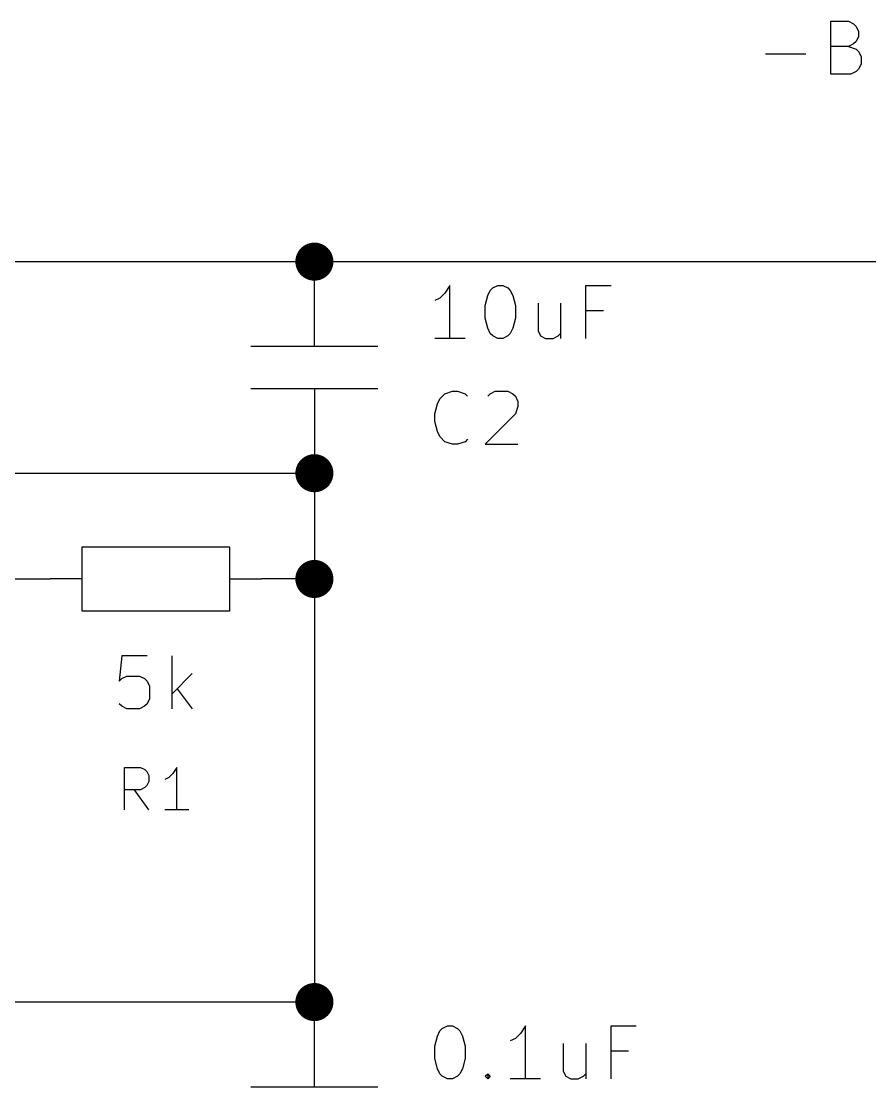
# Model space of a CAD drawing. Header units: inches. Extents: x 0.4 to 16.1, y -11.3 to -0.4.
# Drawn here: x 1.873 to 2.675, y -7.23 to -6.223 of the extents above; entities that cross this region are included whole.
import ezdxf

# ---------------------------------------------------------------- set-up
doc = ezdxf.new("R2010")
doc.units = ezdxf.units.IN
doc.header["$MEASUREMENT"] = 0
for name, color, linetype in [('GREENSIXTYFIVE', 129, 'CONTINUOUS'), ('LIGHTGREEN', 92, 'CONTINUOUS'), ('RED', 14, 'CONTINUOUS')]:
    doc.layers.add(name, color=color, linetype=linetype)

msp = doc.modelspace()

# ---------------------------------------------------------------- linework, layer by layer
at = {"layer": 'GREENSIXTYFIVE', "linetype": 'CONTINUOUS'}
for p, q in [((2.6385, -6.2728), (2.6385, -6.2228)), ((2.6385, -6.2228), (2.6551, -6.2228)), ((2.6551, -6.2228), (2.6599, -6.2252)), ((2.6599, -6.2252), (2.6623, -6.2276)), ((2.6623, -6.2276), (2.6647, -6.2323)), ((2.6647, -6.2323), (2.6647, -6.2371)), ((2.6599, -6.2442), (2.6551, -6.2466)), ((2.6623, -6.2418), (2.6599, -6.2442)), ((2.6647, -6.2371), (2.6623, -6.2418)), ((2.5766, -6.2537), (2.6147, -6.2537)), ((2.6551, -6.2466), (2.6385, -6.2466)), ((2.6551, -6.2466), (2.6623, -6.249)), ((2.6623, -6.249), (2.6647, -6.2514)), ((2.6647, -6.2514), (2.667, -6.2561)), ((2.667, -6.2633), (2.6647, -6.268)), ((2.667, -6.2561), (2.667, -6.2633)), ((2.6575, -6.2728), (2.6385, -6.2728)), ((2.6623, -6.2704), (2.6575, -6.2728)), ((2.6647, -6.268), (2.6623, -6.2704)), ((2.2782, -6.4726), (2.2734, -6.4797)), ((2.2782, -6.5226), (2.2782, -6.4726)), ((2.3163, -6.4773), (2.3187, -6.4749)), ((2.3187, -6.4749), (2.3234, -6.4726)), ((2.3234, -6.4726), (2.3282, -6.4726)), ((2.3282, -6.4726), (2.3329, -6.4749)), ((2.3329, -6.4749), (2.3353, -6.4773)), ((2.4068, -6.5226), (2.4068, -6.4726)), ((2.4068, -6.4726), (2.4306, -6.4726)), ((2.2687, -6.4845), (2.2639, -6.4868)), ((2.2734, -6.4797), (2.2687, -6.4845)), ((2.3115, -6.4916), (2.3139, -6.4821)), ((2.3139, -6.4821), (2.3163, -6.4773)), ((2.3353, -6.4773), (2.3377, -6.4821)), ((2.3377, -6.4821), (2.3401, -6.4916)), ((2.3115, -6.5035), (2.3115, -6.4916)), ((2.3401, -6.4916), (2.3401, -6.5035)), ((2.3615, -6.4892), (2.3615, -6.5154)), ((2.3829, -6.4892), (2.3829, -6.5226)), ((2.4234, -6.4964), (2.4068, -6.4964)), ((2.3139, -6.513), (2.3115, -6.5035)), ((2.3401, -6.5035), (2.3377, -6.513)), ((2.3163, -6.5178), (2.3139, -6.513)), ((2.3377, -6.513), (2.3353, -6.5178)), ((2.3615, -6.5154), (2.3639, -6.5202)), ((2.2925, -6.5226), (2.2639, -6.5226)), ((2.3187, -6.5202), (2.3163, -6.5178)), ((2.3234, -6.5226), (2.3187, -6.5202)), ((2.3282, -6.5226), (2.3234, -6.5226)), ((2.3329, -6.5202), (2.3282, -6.5226)), ((2.3353, -6.5178), (2.3329, -6.5202)), ((2.3639, -6.5202), (2.3687, -6.5226)), ((2.3687, -6.5226), (2.3758, -6.5226)), ((2.3758, -6.5226), (2.3806, -6.5202)), ((2.3806, -6.5202), (2.3829, -6.5178)), ((2.2687, -6.5797), (2.2734, -6.5749)), ((2.2734, -6.5749), (2.2806, -6.5726)), ((2.2806, -6.5726), (2.2853, -6.5726)), ((2.2853, -6.5726), (2.2925, -6.5749)), ((2.2925, -6.5749), (2.2949, -6.5773)), ((2.3139, -6.5773), (2.3163, -6.5749)), ((2.3163, -6.5749), (2.321, -6.5726)), ((2.321, -6.5726), (2.3329, -6.5726)), ((2.3329, -6.5726), (2.3377, -6.5749)), ((2.3377, -6.5749), (2.3401, -6.5773)), ((2.2639, -6.594), (2.2663, -6.5845)), ((2.2663, -6.5845), (2.2687, -6.5797)), ((2.3401, -6.5773), (2.3425, -6.5821)), ((2.3425, -6.5868), (2.3401, -6.594)), ((2.3425, -6.5821), (2.3425, -6.5868)), ((2.2639, -6.6011), (2.2639, -6.594)), ((2.3401, -6.594), (2.3115, -6.6226)), ((2.2663, -6.6106), (2.2639, -6.6011)), ((2.2687, -6.6154), (2.2663, -6.6106)), ((2.2734, -6.6202), (2.2687, -6.6154)), ((2.2806, -6.6226), (2.2734, -6.6202)), ((2.2853, -6.6226), (2.2806, -6.6226)), ((2.2925, -6.6202), (2.2853, -6.6226)), ((2.2949, -6.6178), (2.2925, -6.6202)), ((2.3115, -6.6226), (2.3425, -6.6226)), ((1.9679, -6.8228), (1.9655, -6.8466)), ((1.9917, -6.8228), (1.9679, -6.8228)), ((2.0155, -6.8728), (2.0155, -6.8228)), ((1.9655, -6.8466), (1.9679, -6.8442)), ((1.9679, -6.8442), (1.9726, -6.8418)), ((1.9726, -6.8418), (1.9845, -6.8418)), ((1.9845, -6.8418), (1.9893, -6.8442)), ((1.9893, -6.8442), (1.9917, -6.8466)), ((1.9917, -6.8466), (1.994, -6.8514)), ((2.0345, -6.8395), (2.0155, -6.8585)), ((1.994, -6.8514), (1.994, -6.8633)), ((2.0202, -6.8538), (2.0345, -6.8728)), ((1.9679, -6.8704), (1.9655, -6.868)), ((1.9917, -6.868), (1.9893, -6.8704)), ((1.994, -6.8633), (1.9917, -6.868)), ((1.9726, -6.8728), (1.9679, -6.8704)), ((1.9845, -6.8728), (1.9726, -6.8728)), ((1.9893, -6.8704), (1.9845, -6.8728)), ((1.9705, -6.9682), (1.9705, -6.9282)), ((1.9705, -6.9282), (1.9857, -6.9282)), ((1.9857, -6.9282), (1.9895, -6.9301)), ((2.02, -6.9282), (2.0162, -6.934)), ((2.02, -6.9682), (2.02, -6.9282)), ((1.9895, -6.9301), (1.9914, -6.932)), ((1.9914, -6.932), (1.9933, -6.9359)), ((1.9933, -6.9359), (1.9933, -6.9416)), ((2.0124, -6.9378), (2.0086, -6.9397)), ((2.0162, -6.934), (2.0124, -6.9378)), ((1.9857, -6.9492), (1.9705, -6.9492)), ((1.9933, -6.9682), (1.98, -6.9492)), ((1.9895, -6.9473), (1.9857, -6.9492)), ((1.9914, -6.9454), (1.9895, -6.9473)), ((1.9933, -6.9416), (1.9914, -6.9454)), ((2.0314, -6.9682), (2.0086, -6.9682)), ((2.2663, -7.1821), (2.2687, -7.1773)), ((2.2663, -7.1821), (2.2687, -7.1773)), ((2.2687, -7.1773), (2.271, -7.1749)), ((2.2687, -7.1773), (2.271, -7.1749)), ((2.271, -7.1749), (2.2758, -7.1726)), ((2.271, -7.1749), (2.2758, -7.1726)), ((2.2758, -7.1726), (2.2806, -7.1726)), ((2.2758, -7.1726), (2.2806, -7.1726)), ((2.2806, -7.1726), (2.2853, -7.1749)), ((2.2806, -7.1726), (2.2853, -7.1749)), ((2.2853, -7.1749), (2.2877, -7.1773)), ((2.2853, -7.1749), (2.2877, -7.1773)), ((2.2877, -7.1773), (2.2901, -7.1821)), ((2.2877, -7.1773), (2.2901, -7.1821)), ((2.3449, -7.1797), (2.3401, -7.1845)), ((2.3449, -7.1797), (2.3401, -7.1845)), ((2.3496, -7.1726), (2.3449, -7.1797)), ((2.3496, -7.1726), (2.3449, -7.1797)), ((2.3496, -7.2226), (2.3496, -7.1726)), ((2.3496, -7.2226), (2.3496, -7.1726)), ((2.4306, -7.2226), (2.4306, -7.1726)), ((2.4306, -7.1726), (2.4544, -7.1726)), ((2.4306, -7.2226), (2.4306, -7.1726)), ((2.4306, -7.1726), (2.4544, -7.1726)), ((2.2639, -7.1916), (2.2663, -7.1821)), ((2.2639, -7.1916), (2.2663, -7.1821)), ((2.2901, -7.1821), (2.2925, -7.1916)), ((2.2901, -7.1821), (2.2925, -7.1916)), ((2.3401, -7.1845), (2.3353, -7.1868)), ((2.3401, -7.1845), (2.3353, -7.1868)), ((2.3853, -7.1892), (2.3853, -7.2154)), ((2.3853, -7.1892), (2.3853, -7.2154)), ((2.4068, -7.1892), (2.4068, -7.2226)), ((2.4068, -7.1892), (2.4068, -7.2226)), ((2.2639, -7.2035), (2.2639, -7.1916)), ((2.2639, -7.2035), (2.2639, -7.1916)), ((2.2925, -7.1916), (2.2925, -7.2035)), ((2.2925, -7.1916), (2.2925, -7.2035)), ((2.4472, -7.1964), (2.4306, -7.1964)), ((2.4472, -7.1964), (2.4306, -7.1964)), ((2.2663, -7.213), (2.2639, -7.2035)), ((2.2663, -7.213), (2.2639, -7.2035)), ((2.2925, -7.2035), (2.2901, -7.213)), ((2.2925, -7.2035), (2.2901, -7.213)), ((2.2687, -7.2178), (2.2663, -7.213)), ((2.2687, -7.2178), (2.2663, -7.213)), ((2.271, -7.2202), (2.2687, -7.2178)), ((2.271, -7.2202), (2.2687, -7.2178)), ((2.2758, -7.2226), (2.271, -7.2202)), ((2.2758, -7.2226), (2.271, -7.2202)), ((2.2853, -7.2202), (2.2806, -7.2226)), ((2.2853, -7.2202), (2.2806, -7.2226)), ((2.2877, -7.2178), (2.2853, -7.2202)), ((2.2877, -7.2178), (2.2853, -7.2202)), ((2.2901, -7.213), (2.2877, -7.2178)), ((2.2901, -7.213), (2.2877, -7.2178)), ((2.3115, -7.2202), (2.3139, -7.2178)), ((2.3115, -7.2202), (2.3139, -7.2178)), ((2.3139, -7.2226), (2.3115, -7.2202)), ((2.3139, -7.2226), (2.3115, -7.2202)), ((2.3139, -7.2178), (2.3163, -7.2202)), ((2.3139, -7.2178), (2.3139, -7.2226)), ((2.3139, -7.2178), (2.3163, -7.2202)), ((2.3139, -7.2178), (2.3139, -7.2226)), ((2.3163, -7.2202), (2.3139, -7.2226)), ((2.3163, -7.2202), (2.3139, -7.2226)), ((2.3853, -7.2154), (2.3877, -7.2202)), ((2.3853, -7.2154), (2.3877, -7.2202)), ((2.3877, -7.2202), (2.3925, -7.2226)), ((2.3877, -7.2202), (2.3925, -7.2226)), ((2.3996, -7.2226), (2.4044, -7.2202)), ((2.3996, -7.2226), (2.4044, -7.2202)), ((2.4044, -7.2202), (2.4068, -7.2178)), ((2.4044, -7.2202), (2.4068, -7.2178)), ((2.2806, -7.2226), (2.2758, -7.2226)), ((2.2806, -7.2226), (2.2758, -7.2226)), ((2.3639, -7.2226), (2.3353, -7.2226)), ((2.3639, -7.2226), (2.3353, -7.2226)), ((2.3925, -7.2226), (2.3996, -7.2226)), ((2.3925, -7.2226), (2.3996, -7.2226))]:
    msp.add_line(p, q, dxfattribs=at)
at = {"layer": 'LIGHTGREEN', "linetype": 'CONTINUOUS'}
for p, q in [((1.85, -6.45), (2.15, -6.45)), ((2.15, -6.45), (3.05, -6.45)), ((1.85, -6.65), (2.15, -6.65)), ((2.15, -6.65), (2.15, -6.75)), ((1.85, -6.75), (1.9, -6.75)), ((2.15, -6.75), (2.1, -6.75)), ((2.15, -6.75), (2.15, -7.15)), ((2.15, -7.15), (1.45, -7.15))]:
    msp.add_line(p, q, dxfattribs=at)
at = {"layer": 'LIGHTGREEN', "const_width": 0.018}
for points in [[(2.141, -6.45, 1), (2.159, -6.45, 1)], [(2.141, -6.65, 1), (2.159, -6.65, 1)], [(2.141, -6.75, 1), (2.159, -6.75, 1)], [(2.141, -7.15, 1), (2.159, -7.15, 1)]]:
    msp.add_lwpolyline(points, format="xyb", close=True, dxfattribs=at)
at = {"layer": 'RED', "linetype": 'CONTINUOUS'}
for p, q in [((2.15, -6.53), (2.15, -6.45)), ((2.09, -6.53), (2.21, -6.53)), ((2.09, -6.57), (2.21, -6.57)), ((2.15, -6.57), (2.15, -6.65)), ((2.07, -6.72), (1.93, -6.72)), ((1.93, -6.72), (1.93, -6.78)), ((2.07, -6.78), (2.07, -6.72)), ((1.93, -6.75), (1.9, -6.75)), ((2.07, -6.75), (2.1, -6.75)), ((1.93, -6.78), (2.07, -6.78)), ((2.15, -7.23), (2.15, -7.15)), ((2.15, -7.23), (2.15, -7.15)), ((2.09, -7.23), (2.21, -7.23))]:
    msp.add_line(p, q, dxfattribs=at)

doc.saveas('drawing.dxf')
